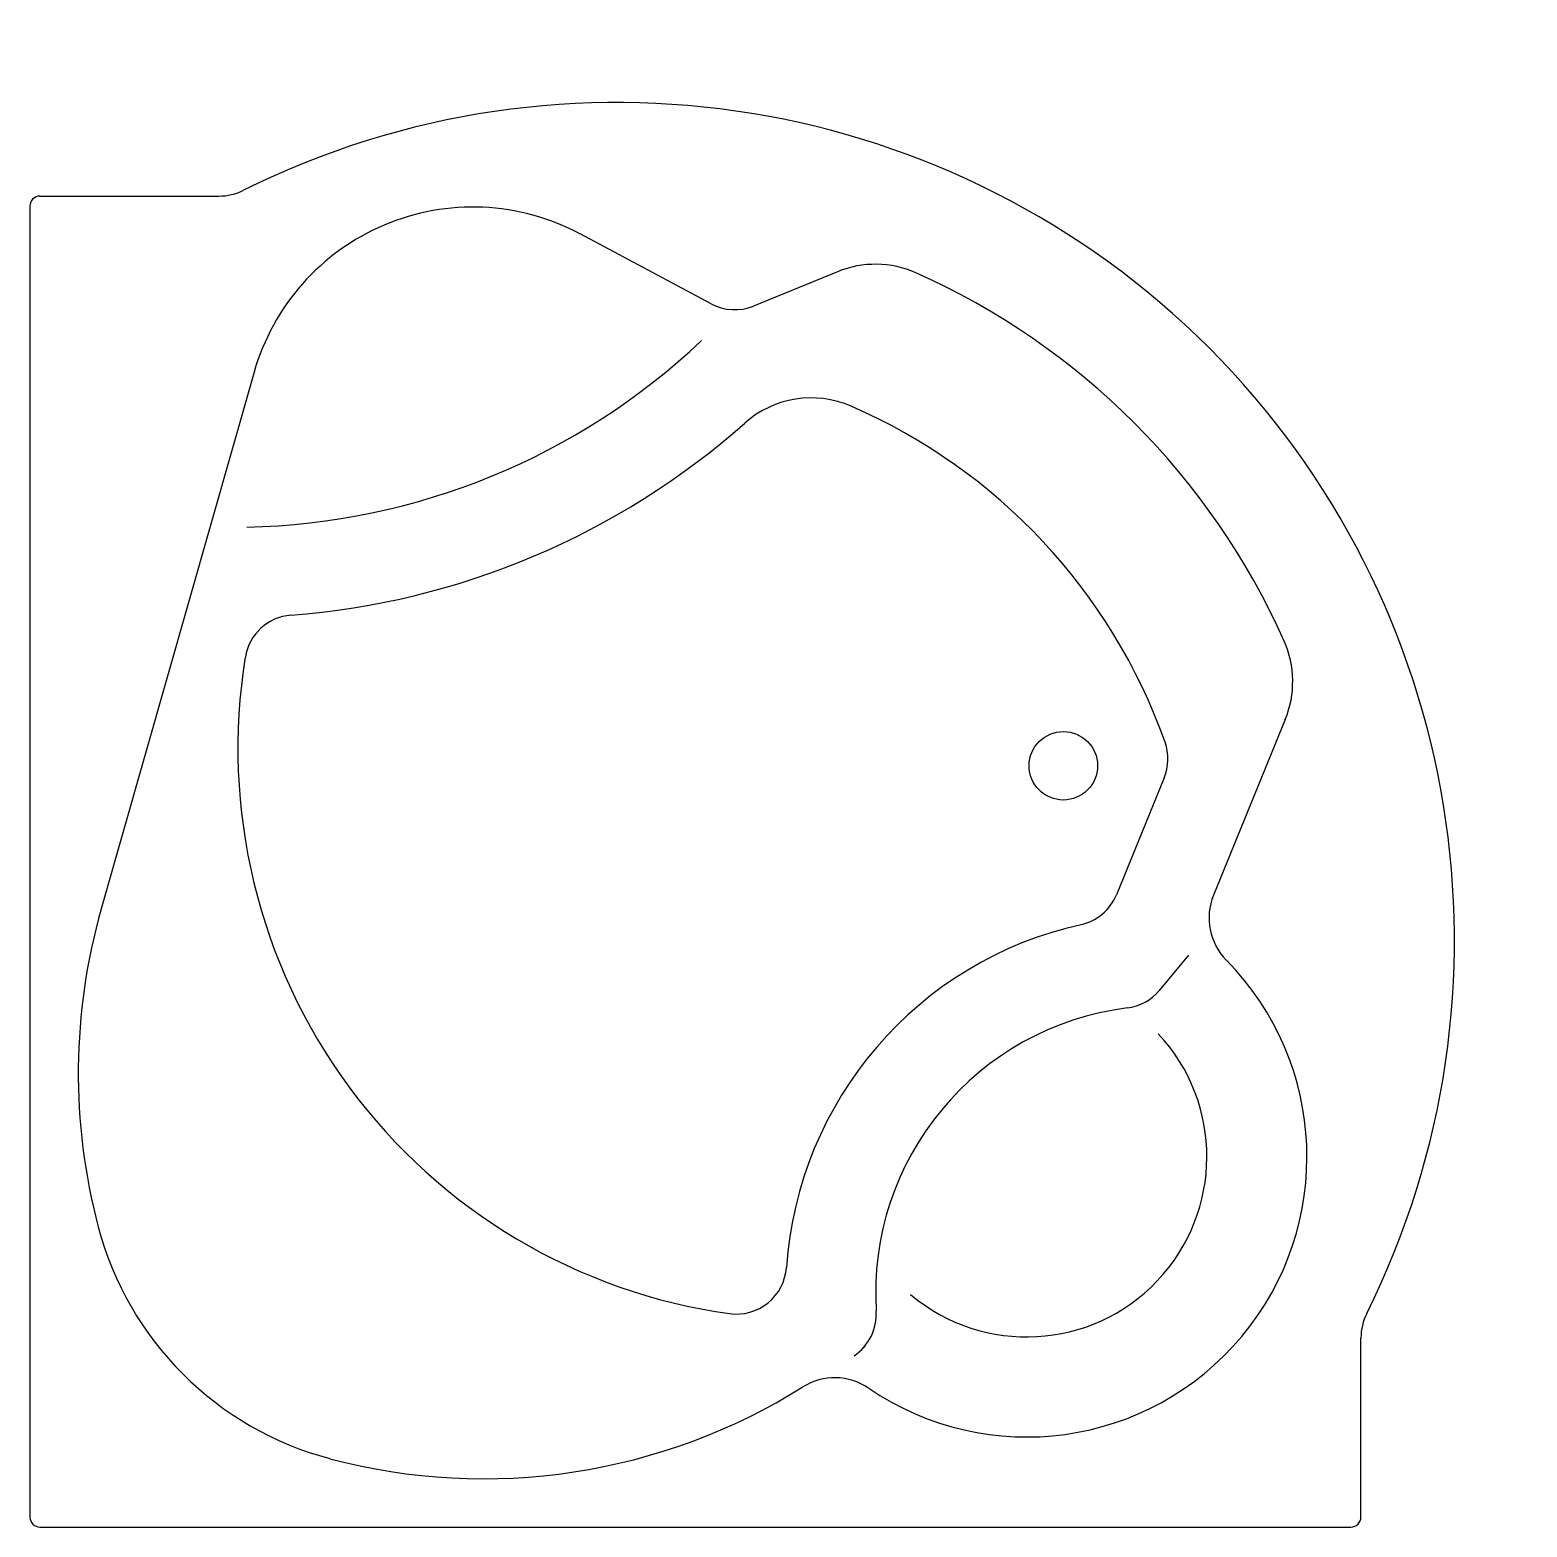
# Model space of a CAD drawing. Header units: metres. Extents: x -0.01 to 1.49, y 0 to 1.5.
import ezdxf

# ---------------------------------------------------------------- set-up
doc = ezdxf.new("R2010")
doc.units = ezdxf.units.M
doc.layers.add('Ceco.NET 12', color=5, linetype='Continuous')

# ---------------------------------------------------------------- blocks, each defined once
blk = doc.blocks.new('jacuzz 07Tm')
at = {"layer": 'Ceco.NET 12', "linetype": 'Continuous'}
for p, q in [((-0.01, 1.32), (-0.01, 0.01)), ((0, 1.33), (0.1789, 1.33)), ((0.6706, 1.2223), (0.5397, 1.2922)), ((0.7969, 1.2544), (0.713, 1.2201)), ((0.2141, 1.154), (0.0612, 0.6179)), ((1.2444, 0.8069), (1.1727, 0.6313)), ((1.1234, 0.7487), (1.0757, 0.6319)), ((1.1187, 0.5363), (1.1481, 0.5715)), ((0.8211, 0.1773), (0.8245, 0.1808)), ((1.32, 0.01), (1.32, 0.1889)), ((0, 0), (1.31, 0))]:
    blk.add_line(p, q, dxfattribs=at)
blk.add_circle((1.0226, 0.7607), 0.0342, dxfattribs=at)
for centre, radius, start, end in [((0.5763, 0.5863), 0.8371, 333.5544, 116.4452), ((0.1789, 1.3853), 0.0553, 270.0011, 296.4462), ((0, 1.32), 0.01, 89.9988, 179.9988), ((0.4326, 1.0917), 0.2273, 61.9092, 164.0898), ((0.8347, 1.1618), 0.1, 66.0237, 112.209), ((0.5807, 0.5907), 0.725, 23.9758, 66.0242), ((0.6941, 1.2664), 0.05, 241.9083, 292.2087), ((0.1925, 1.6806), 0.6816, 271.1838, 313.4154), ((0.7707, 1.0283), 0.1, 66.5338, 131.5511), ((0.5807, 0.5907), 0.577, 19.6164, 66.5335), ((0.1925, 1.6806), 0.7716, 274.3294, 311.5515), ((0.2546, 0.8613), 0.05, 94.3292, 170.763), ((1.1518, 0.8447), 0.1, 337.7894, 23.9749), ((0.7678, 0.7778), 0.57, 170.7634, 262.0634), ((1.0771, 0.7676), 0.05, 337.7898, 19.6167), ((1.0294, 0.6508), 0.05, 282.5317, 337.7909), ((1.2282, 0.6086), 0.06, 157.7901, 224.5675), ((0.6383, 0.4534), 0.6, 164.0898, 194.8222), ((1.1221, 0.2339), 0.377, 102.5308, 176.1233), ((0.986, 0.37), 0.28, 235.6684, 44.5676), ((1.0803, 0.5684), 0.05, 277.1137, 320.1309), ((1.1221, 0.2339), 0.287, 97.1144, 183.6111), ((0.986, 0.37), 0.18, 229.8886, 43.0698), ((0.3732, 0.3833), 0.3258, 194.8221, 255.1661), ((0.696, 0.2628), 0.05, 262.0639, 356.1231), ((0.7857, 0.2127), 0.05, 303.7475, 3.6106), ((1.3753, 0.1889), 0.0553, 153.5539, 179.9994), ((0.4434, 0.6483), 0.6, 255.1662, 302.1123), ((0.7942, 0.0892), 0.06, 55.6692, 122.113), ((0, 0.01), 0.01, 180, 270), ((1.31, 0.01), 0.01, 269.9985, 359.9985)]:
    blk.add_arc(centre, radius, start, end, dxfattribs=at)

msp = doc.modelspace()

# ---------------------------------------------------------------- block references
at = {"layer": 'Ceco.NET 12'}
msp.add_blockref('jacuzz 07Tm', (0, 0), dxfattribs=at)

doc.saveas('drawing.dxf')
